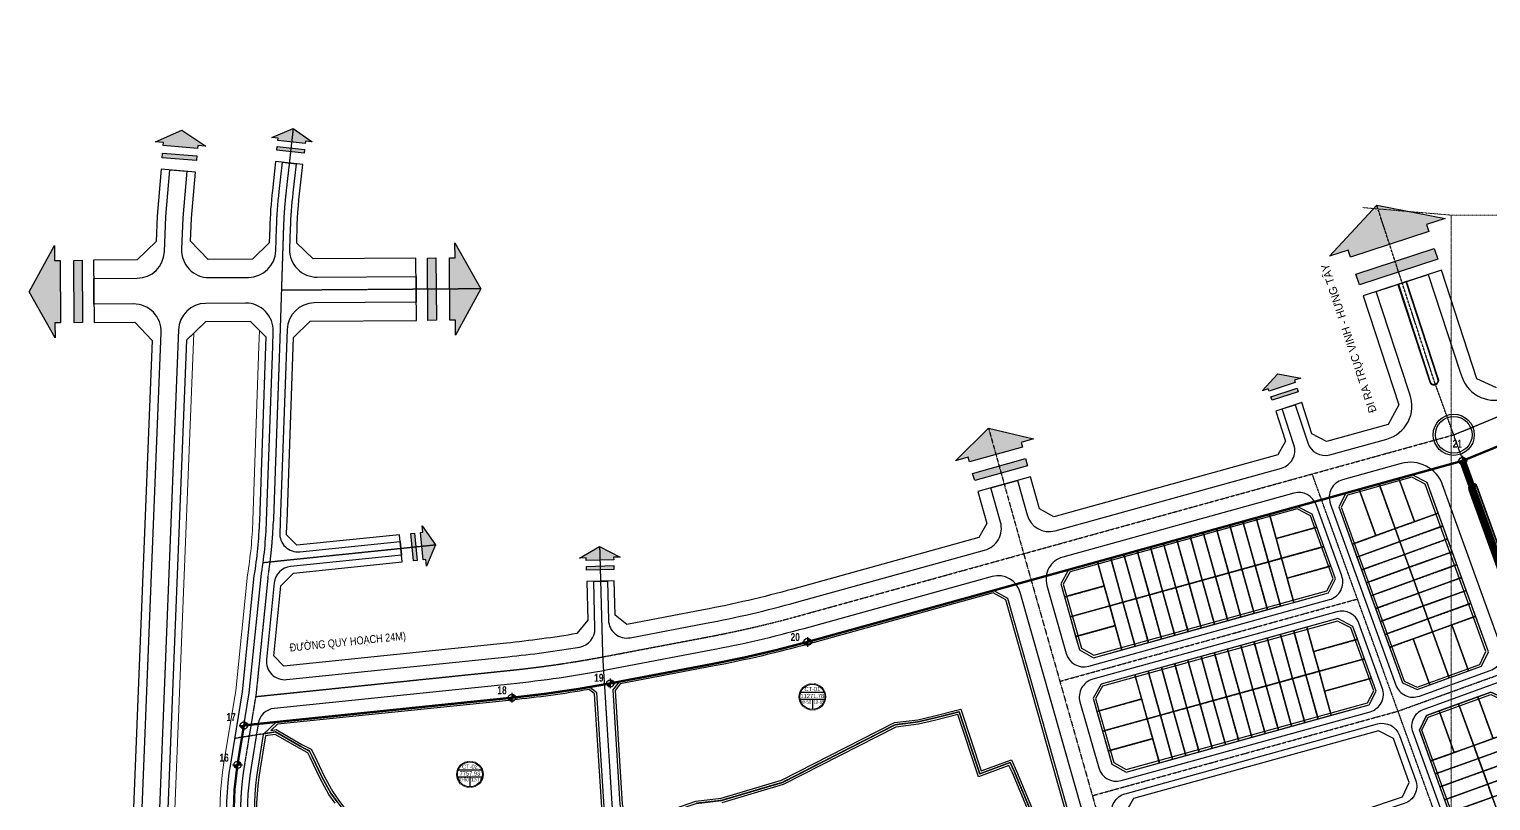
# Model space of a CAD drawing. Header units: millimetres. Extents: x 403824132 to 733479728, y 1974822364 to 2151530530.
# Drawn here: x 567808430 to 568449682, y 2063093394 to 2063432012 of the extents above; entities that cross this region are included whole.
import ezdxf
from ezdxf.enums import TextEntityAlignment as Align

# ---------------------------------------------------------------- set-up
doc = ezdxf.new("R2010")
doc.units = ezdxf.units.MM
for name, pattern in [('ACAD_ISO10W100', [18.5, 12, -3, 0.5, -3]), ('CENTER', [3, 1.5, -0.5, 0.5, -0.5]), ('DOT', [0.25, 0, -0.25]), ('HIDDEN', [0.75, 0.5, -0.25])]:
    doc.linetypes.add(name, pattern=pattern)
for name, color, linetype, lineweight in [('boDnv', 54, 'Continuous', 25), ('datKeSog', 251, 'Continuous', 13), ('datMatNc', 150, 'Continuous', 13), ('E- RANH GIOI', 1, 'CENTER', 13)]:
    doc.layers.add(name, color=color, linetype=linetype, lineweight=lineweight)
for name, color, linetype in [('BoThamCo', 94, 'Continuous'), ('ChiaLo', 128, 'CENTER'), ('datOlienke', 42, 'Continuous'), ('datOXh', 42, 'Continuous'), ('ddc', 32, 'Continuous'), ('ghi_chu', 7, 'Continuous'), ('hatchViaHe+LogDg', 129, 'Continuous'), ('LogDg', 7, 'Continuous'), ('LoLK', 6, 'Continuous'), ('QH', 7, 'Continuous'), ('RANHGIOI', 2, 'HIDDEN'), ('TimDg', 222, 'Continuous'), ('ViaHeS', 32, 'Continuous')]:
    doc.layers.add(name, color=color, linetype=linetype)
doc.styles.add('ARIALB', font='', dxfattribs={"width": 0.75})
doc.styles.add('avantH', font='', dxfattribs={"height": 10})
doc.styles.add('avh', font='')
doc.styles.add('rms', font='romans.shx', dxfattribs={"width": 0.7, "bigfont": 'vns.shx'})
doc.styles.get('ARIALB').set_extended_font_data('.VnArialH', bold=True)
doc.styles.get('avantH').set_extended_font_data('.VnAvantH')
doc.styles.get('avh').set_extended_font_data('.VnAvantH')
doc.linetypes.add('ADL', pattern='A,0.125,-0.15,["++",rms,S=0.5,R=0,X=0,Y=-0.2245],-1.35,1.125', length=2.75)

# ---------------------------------------------------------------- blocks, each defined once
blk = doc.blocks.new('sl')
at = {"layer": 'ghi_chu', "color": 158}
blk.add_circle((0, 0), 5.75, dxfattribs=at)
at = {"color": 158, "linetype": 'DOT'}
blk.add_wipeout([(0, 5.75), (0.97, 5.67), (1.86, 5.44), (2.47, 5.19), (3.13, 4.82), (3.79, 4.32), (4.43, 3.67), (4.91, 2.99), (5.2, 2.45), (5.53, 1.57), (5.7, 0.77), (5.75, 0), (5.69, -0.85), (5.5, -1.69), (5.23, -2.38), (4.83, -3.13), (4.38, -3.72), (3.93, -4.2), (2.99, -4.91), (2.42, -5.22), (1.54, -5.54), (0.63, -5.72), (0, -5.75), (-0.86, -5.69), (-1.59, -5.52), (-2.41, -5.22), (-3.14, -4.82), (-3.72, -4.39), (-4.31, -3.8), (-4.85, -3.09), (-5.21, -2.43), (-5.52, -1.6), (-5.69, -0.85), (-5.75, 0), (-5.66, 1.01), (-5.49, 1.72), (-5.12, 2.62), (-4.44, 3.66), (-3.55, 4.52), (-2.72, 5.07), (-1.72, 5.49), (-0.8, 5.69)], dxfattribs=at).dxf.layer = 'ghi_chu'
at = {"layer": 'ghi_chu', "color": 32}
for points in [[(-5.12, 2), (5.12, 2)], [(-5.41, -1), (5.41, -1)], [(0, -1), (0, -5.5)]]:
    blk.add_lwpolyline(points, dxfattribs=at)
at = {"layer": 'ghi_chu'}
blk.add_circle((0, 0), 5.5, dxfattribs=at)
at = {"layer": 'ghi_chu', "style": 'avh'}
for tag, height, p in [('SOLO', 1.25, (0, 2.51)), ('DT', 1.5, (-0.01, -0.49))]:
    blk.add_attdef(tag, text='', height=height, dxfattribs=at).set_placement(p, align=Align.CENTER)
blk.add_attdef('MD', text='', height=1.25, dxfattribs=at).set_placement((-0.5, -3), align=Align.RIGHT)
blk.add_attdef('TC', (0.5, -3.02), '', height=1.25, dxfattribs=at)
blk = doc.blocks.new('moc')
at = {"layer": 'QH', "linetype": 'Continuous'}
h = blk.add_hatch(color=7, dxfattribs=at)
h.paths.add_polyline_path([(0, 0), (0.53, 0, 0.414214), (0, 0.53)])
h.paths.add_polyline_path([(-0.53, 0, 0.414214), (0, -0.53), (0, 0)])
for p, q in [((0, 0.71), (0, -0.71)), ((-0.71, 0), (0.71, 0))]:
    blk.add_line(p, q, dxfattribs=at)
blk.add_circle((0, 0), 0.529, dxfattribs=at)

msp = doc.modelspace()

# ---------------------------------------------------------------- hatches: boundary and pattern name
at = {"layer": 'hatchViaHe+LogDg'}
for points in [[(567917681, 2063384239), (567914825, 2063384559), (567924238, 2063388460), (567932526, 2063382574), (567929671, 2063382895), (567929549, 2063381807), (567917559, 2063383151)], [(567867347, 2063382297), (567863769, 2063382606), (567875407, 2063387781), (567885951, 2063380691), (567882373, 2063381000), (567882255, 2063379637), (567867230, 2063380934)], [(567881781, 2063374334), (567866787, 2063375630), (567866932, 2063377676), (567881958, 2063376379)], [(567929061, 2063377575), (567917096, 2063378918), (567917255, 2063380551), (567929244, 2063379207)], [(568387082, 2063335063), (568378888, 2063332388), (568399736, 2063354742), (568429682, 2063348978), (568421488, 2063346302), (568422507, 2063343181), (568388101, 2063331942)], [(567995275, 2063331691), (567995227, 2063338216), (568006562, 2063318045), (567995526, 2063297770), (567995479, 2063304294), (567992993, 2063304276), (567992789, 2063331673)], [(567819717, 2063303135), (567819765, 2063296611), (567808430, 2063316783), (567819465, 2063337058), (567819513, 2063330533), (567821999, 2063330552), (567822203, 2063303154)], [(567983321, 2063304233), (567983120, 2063331574), (567986845, 2063331658), (567987049, 2063304261)], [(568426438, 2063331023), (568392102, 2063319810), (568390503, 2063324466), (568424909, 2063335705)], [(567831671, 2063330595), (567831873, 2063303253), (567828147, 2063303169), (567827943, 2063330567)], [(568352079, 2063274256), (568349348, 2063273364), (568356297, 2063280815), (568366279, 2063278894), (568363548, 2063278002), (568363888, 2063276961), (568352419, 2063273215)], [(568365198, 2063272909), (568353753, 2063269171), (568353220, 2063270723), (568364689, 2063274469)], [(568220345, 2063244200), (568214811, 2063242654), (568229339, 2063256943), (568249118, 2063252244), (568243584, 2063250697), (568244173, 2063248589), (568220934, 2063242092)], [(568246442, 2063240378), (568223250, 2063233896), (568222319, 2063237043), (568245558, 2063243540)], [(567977040, 2063198721), (567975805, 2063210698), (567977435, 2063210891), (567978673, 2063198889)], [(567981129, 2063211259), (567980834, 2063214117), (567986649, 2063205750), (567982661, 2063196400), (567982367, 2063199258), (567981278, 2063199145), (567980040, 2063211147)], [(568052774, 2063199961), (568049902, 2063199882), (568058683, 2063205051), (568067707, 2063200372), (568064835, 2063200293), (568064865, 2063199199), (568052804, 2063198866)], [(568064969, 2063194941), (568052934, 2063194610), (568052864, 2063196250), (568064924, 2063196582)]]:
    msp.add_hatch(color=158, dxfattribs=at).paths.add_polyline_path(points)

# ---------------------------------------------------------------- linework, layer by layer
at = {"layer": 'boDnv', "color": 10, "linetype": 'ADL', "ltscale": 0.25, "elevation": 0}
for points in [[(568415118, 2063235420), (568386792, 2063227586), (568384066, 2063222310), (568411701, 2063145905), (568417372, 2063143247), (568444896, 2063153202), (568447555, 2063158873), (568420961, 2063232400)], [(568370524, 2063218452), (568364681, 2063221471), (568265112, 2063193935), (568262056, 2063188500), (568270049, 2063160342), (568275534, 2063157258), (568377794, 2063185539), (568380520, 2063190815)], [(568388323, 2063169241), (568382480, 2063172261), (568279360, 2063143742), (568276304, 2063138307), (568284297, 2063110149), (568289782, 2063107066), (568395592, 2063136328), (568398319, 2063141604)], [(568467384, 2063005016), (568461658, 2063007782), (568419491, 2063124366), (568422150, 2063130037), (568449674, 2063139992), (568455346, 2063137334), (568497825, 2063019885), (568495143, 2063014332)]]:
    msp.add_lwpolyline(points, close=True, dxfattribs=at)
msp.add_lwpolyline([(567942681, 2063092288), (567939927, 2063096208), (567936107, 2063103220), (567931723, 2063112341), (567930690, 2063114491), (567927114, 2063116288), (567916318, 2063122550), (567912043, 2063121871), (567909700, 2063107556, 0.128574), (567915291, 2063047917)], format="xyb", dxfattribs=at)
at = {"layer": 'BoThamCo', "elevation": 0}
for points in [[(568412497, 2063321193), (568409158, 2063320102), (568423144, 2063277276, 0.4275478), (568425302, 2063276242), (568425510, 2063276320, 0.4100888), (568426482, 2063278432), (568426258, 2063279051)], [(568440229, 2063230016), (568461136, 2063172210, 1), (568464439, 2063173405), (568443531, 2063231210, 0.9988999)]]:
    msp.add_lwpolyline(points, format="xyb", close=True, dxfattribs=at)
msp.add_lwpolyline([(568413934, 2063101379), (568406932, 2063120741), (568400390, 2063124122), (568292938, 2063094406), (568289473, 2063088242), (568296895, 2063062097), (568303021, 2063058867), (568410885, 2063095065)], close=True, dxfattribs=at)
at = {"layer": 'BoThamCo'}
msp.add_circle((568433439, 2063254020, 0), 8027, dxfattribs=at)
at = {"layer": 'ChiaLo', "ltscale": 5, "elevation": 0}
for points in [[(568416250, 2063215928), (568409396, 2063234878)], [(568399266, 2063209785), (568391937, 2063230050)], [(568431476, 2063147281), (568400666, 2063232464)], [(568351669, 2063177273), (568340971, 2063215955)], [(568357471, 2063178878), (568346774, 2063217560)], [(568363274, 2063180482), (568352576, 2063219164)], [(568388887, 2063206031), (568426629, 2063219682)], [(568328460, 2063170854), (568317762, 2063209536)], [(568334262, 2063172459), (568323564, 2063211141)], [(568340064, 2063174064), (568329367, 2063212746)], [(568345867, 2063175668), (568335169, 2063214350)], [(568355518, 2063208527), (568373393, 2063213470)], [(568390935, 2063200370), (568428676, 2063214020)], [(568265087, 2063174149), (568376473, 2063204953)], [(568305251, 2063164436), (568294553, 2063203118)], [(568311053, 2063166040), (568300355, 2063204722)], [(568316855, 2063167645), (568306157, 2063206327)], [(568322658, 2063169250), (568311960, 2063207932)], [(568392982, 2063194709), (568430724, 2063208359)], [(568395030, 2063189048), (568432771, 2063202698)], [(568287844, 2063159622), (568277146, 2063198304)], [(568293646, 2063161226), (568282948, 2063199908)], [(568299448, 2063162831), (568288750, 2063201513)], [(568360332, 2063191120), (568379554, 2063196436)], [(568397077, 2063183386), (568434819, 2063197037)], [(568399125, 2063177725), (568436866, 2063191376)], [(568262621, 2063182836), (568280088, 2063187666)], [(568401173, 2063172064), (568438914, 2063185714)], [(568403220, 2063166403), (568440962, 2063180053)], [(568405268, 2063160741), (568443009, 2063174392)], [(568439967, 2063150352), (568432630, 2063170638)], [(568267553, 2063165461), (568284902, 2063170259)], [(568362308, 2063126082), (568351610, 2063164764)], [(568368110, 2063127687), (568357412, 2063166369)], [(568373912, 2063129291), (568363215, 2063167974)], [(568379715, 2063130896), (568369017, 2063169578)], [(568371959, 2063158941), (568391192, 2063164260)], [(568422984, 2063144209), (568415647, 2063164495)], [(568339098, 2063119664), (568328401, 2063158346)], [(568344901, 2063121268), (568334203, 2063159950)], [(568350703, 2063122873), (568340005, 2063161555)], [(568356505, 2063124478), (568345808, 2063163160)], [(568279335, 2063123956), (568394272, 2063155742)], [(568315889, 2063113245), (568305191, 2063151927)], [(568321691, 2063114850), (568310994, 2063153532)], [(568327494, 2063116454), (568316796, 2063155136)], [(568333296, 2063118059), (568322598, 2063156741)], [(568304284, 2063110036), (568293587, 2063148718)], [(568310087, 2063111640), (568299389, 2063150322)], [(568376773, 2063141534), (568397353, 2063147225)], [(568450673, 2063120754), (568444063, 2063139030)], [(568276869, 2063132643), (568296528, 2063138080)], [(568433689, 2063114611), (568427079, 2063132887)], [(568481589, 2063008725), (568435571, 2063135958)], [(568281801, 2063115269), (568301342, 2063120673)], [(568423310, 2063110857), (568461051, 2063124508)], [(568425358, 2063105196), (568463099, 2063118847)], [(568427405, 2063099535), (568465147, 2063113185)], [(568429453, 2063093874), (568467194, 2063107524)], [(568431500, 2063088213), (568469242, 2063101863)]]:
    msp.add_lwpolyline(points, dxfattribs=at)
at = {"layer": 'ChiaLo', "elevation": 0}
msp.add_lwpolyline([(567943496, 2063092873), (567940781, 2063096738), (567937000, 2063103677), (567932627, 2063112776), (567931446, 2063115234), (567927592, 2063117171), (567916512, 2063123596), (567898644, 2063120759)], dxfattribs=at)
at = {"layer": 'datKeSog', "elevation": 0}
msp.add_lwpolyline([(567903034, 2063043454, -0.128574), (567896828, 2063109663), (567901993, 2063141214), (567907173, 2063192103, 0.0312673), (567909547, 2063216308), (567912247, 2063292875), (567912375, 2063296827), (567909460, 2063299815), (567909239, 2063292977), (567906539, 2063216414, -0.0313826), (567904187, 2063192496), (567899008, 2063141610), (567893857, 2063110150, 0.128574), (567900206, 2063042424)], format="xyb", dxfattribs=at)
msp.add_lwpolyline([(567880602, 2063298603), (567877468, 2063295570), (567868547, 2063071426, 0.1449785), (567881495, 2063020327), (567966256, 2062877671, -0.1207993), (567991953, 2062781906), (567993635, 2062704506), (567996694, 2062702314), (567994963, 2062781972, 0.1208601), (567968869, 2062879166), (567884082, 2063021865, -0.1449785), (567871554, 2063071306)], format="xyb", close=True, dxfattribs=at)
at = {"layer": 'datMatNc', "elevation": 0}
msp.add_lwpolyline([(568012780, 2062726004), (567997928, 2062852102, 0.11987), (567973970, 2062916564), (567927063, 2062985952), (567913920, 2063009628, -0.0394083), (567905138, 2063028880), (567900206, 2063042424, -0.128574), (567893857, 2063110150), (567899008, 2063141610), (567904187, 2063192496, 0.0313826), (567906539, 2063216414), (567909239, 2063292977), (567909460, 2063299815), (567905578, 2063303795), (567885814, 2063303650), (567880602, 2063298603), (567871554, 2063071306, 0.1449785), (567884082, 2063021865), (567968869, 2062879166, -0.1208601), (567994963, 2062781972), (567996694, 2062702314), (568001465, 2062698895), (568012597, 2062702406), (568015760, 2062707534)], format="xyb", close=True, dxfattribs=at)
at = {"layer": 'datOlienke', "elevation": 0}
for points in [[(568415230, 2063236492), (568386102, 2063228436), (568382973, 2063222381), (568410899, 2063145173), (568417323, 2063142162), (568445629, 2063152400), (568448640, 2063158824), (568421771, 2063233111)], [(568371334, 2063219162), (568364793, 2063222543), (568264442, 2063194791), (568260977, 2063188627), (568269197, 2063159670), (568275402, 2063156181), (568378484, 2063184689), (568381613, 2063190744)], [(568389133, 2063169952), (568382591, 2063173332), (568278690, 2063144598), (568275225, 2063138435), (568283445, 2063109477), (568289650, 2063105989), (568396283, 2063135478), (568399412, 2063141533)], [(568467315, 2063003935), (568460853, 2063007057), (568418406, 2063124415), (568421418, 2063130839), (568449724, 2063141077), (568456148, 2063138066), (568498912, 2063019829), (568495862, 2063013515)]]:
    msp.add_lwpolyline(points, close=True, dxfattribs=at)
at = {"layer": 'ddc', "elevation": 0}
msp.add_lwpolyline([(567943496, 2063092873), (567940781, 2063096738), (567937000, 2063103677), (567932627, 2063112776), (567931446, 2063115234), (567927592, 2063117171), (567916512, 2063123596), (567911431, 2063122789), (567911131, 2063122507), (567908710, 2063107718, 0.128574), (567914348, 2063047574)], format="xyb", dxfattribs=at)
at = {"layer": 'E- RANH GIOI'}
msp.add_lwpolyline([(568432268, 2063350418), (568393603, 2063353716)], dxfattribs=at)
msp.add_lwpolyline([(568432268, 2063350418), (569127178, 2063350418), (569127178, 2062762666), (568432268, 2062762666)], close=True, dxfattribs=at)
at = {"layer": 'LogDg', "ltscale": 0.75, "elevation": 0}
for points in [[(567917681, 2063384239), (567914825, 2063384559), (567924238, 2063388460), (567932526, 2063382574), (567929671, 2063382895), (567929549, 2063381807), (567917559, 2063383151)], [(567867347, 2063382297), (567863769, 2063382606), (567875407, 2063387781), (567885951, 2063380691), (567882373, 2063381000), (567882255, 2063379637), (567867230, 2063380934)], [(567881781, 2063374334), (567866787, 2063375630), (567866932, 2063377676), (567881958, 2063376379)], [(567929061, 2063377575), (567917096, 2063378918), (567917255, 2063380551), (567929244, 2063379207)], [(568387082, 2063335063), (568378888, 2063332388), (568399736, 2063354742), (568429682, 2063348978), (568421488, 2063346302), (568422507, 2063343181), (568388101, 2063331942)], [(567995275, 2063331691), (567995227, 2063338216), (568006562, 2063318045), (567995526, 2063297770), (567995479, 2063304294), (567992993, 2063304276), (567992789, 2063331673)], [(567819717, 2063303135), (567819765, 2063296611), (567808430, 2063316783), (567819465, 2063337058), (567819513, 2063330533), (567821999, 2063330552), (567822203, 2063303154)], [(567983321, 2063304233), (567983120, 2063331574), (567986845, 2063331658), (567987049, 2063304261)], [(568426438, 2063331023), (568392102, 2063319810), (568390503, 2063324466), (568424909, 2063335705)], [(567831671, 2063330595), (567831873, 2063303253), (567828147, 2063303169), (567827943, 2063330567)], [(568352079, 2063274256), (568349348, 2063273364), (568356297, 2063280815), (568366279, 2063278894), (568363548, 2063278002), (568363888, 2063276961), (568352419, 2063273215)], [(568365198, 2063272909), (568353753, 2063269171), (568353220, 2063270723), (568364689, 2063274469)], [(568220345, 2063244200), (568214811, 2063242654), (568229339, 2063256943), (568249118, 2063252244), (568243584, 2063250697), (568244173, 2063248589), (568220934, 2063242092)], [(568246442, 2063240378), (568223250, 2063233896), (568222319, 2063237043), (568245558, 2063243540)], [(567977040, 2063198721), (567975805, 2063210698), (567977435, 2063210891), (567978673, 2063198889)], [(567981129, 2063211259), (567980834, 2063214117), (567986649, 2063205750), (567982661, 2063196400), (567982367, 2063199258), (567981278, 2063199145), (567980040, 2063211147)], [(568052774, 2063199961), (568049902, 2063199882), (568058683, 2063205051), (568067707, 2063200372), (568064835, 2063200293), (568064865, 2063199199), (568052804, 2063198866)], [(568064969, 2063194941), (568052934, 2063194610), (568052864, 2063196250), (568064924, 2063196582)]]:
    msp.add_lwpolyline(points, close=True, dxfattribs=at)
at = {"layer": 'LogDg', "elevation": 0}
for points in [[(568412735, 2063321270), (568408920, 2063320025), (568422905, 2063277199, 0.4275478), (568425391, 2063276007), (568425599, 2063276085, 0.4100888), (568426718, 2063278517), (568426496, 2063279133), (568412735, 2063321270)], [(568454301, 2063160871), (568428569, 2063232016, 0.3917686), (568410404, 2063241403), (568384662, 2063234284, 0.4370205), (568379253, 2063223817), (568408068, 2063144149, 0.4142136), (568418346, 2063139331), (568449483, 2063150593, 0.4142136)], [(568254919, 2063187922), (568263409, 2063158013, 0.4122284), (568273271, 2063152468), (568378898, 2063181680, 0.4370205), (568384306, 2063192147), (568373011, 2063223376, 0.3917686), (568363323, 2063228383), (568261897, 2063200333, 0.4162015)], [(568420394, 2063133670), (568451531, 2063144932, -0.4142136), (568461809, 2063140113), (568504557, 2063021922, -0.4210432), (568499562, 2063011582), (568468164, 2063001045, -0.4074168), (568458062, 2063005924), (568415576, 2063123392, -0.4142136)], [(568289268, 2063096514), (568399947, 2063127122, -0.3917686), (568409635, 2063122116), (568416725, 2063102514, -0.4210432), (568411730, 2063092174), (568301352, 2063055132, -0.4281041), (568291076, 2063060550), (568283686, 2063086585, -0.4162015)]]:
    msp.add_lwpolyline(points, format="xyb", close=True, dxfattribs=at)
for points in [[(567885826, 2063311677, 0.4004741), (567873884, 2063300116), (567864787, 2063071576, 0.1449785)], [(567905863, 2063044484, -0.128574), (567899798, 2063109177), (567904978, 2063140818), (567910159, 2063191710, 0.0311548), (567912555, 2063216201), (567915256, 2063292774), (567915469, 2063299377, 0.4258715), (567903347, 2063311806), (567885826, 2063311677)], [(568439993, 2063229930), (568460900, 2063172125, 1), (568464675, 2063173490), (568443767, 2063231295, 1), (568439995, 2063229926)], [(568402105, 2063142936), (568391836, 2063171327, 0.3917686), (568382149, 2063176333), (568275020, 2063146706, 0.4162015), (568269437, 2063136778), (568277658, 2063107820, 0.4122284), (568287519, 2063102276), (568396696, 2063132469, 0.4370205), (568402105, 2063142936)]]:
    msp.add_lwpolyline(points, format="xyb", dxfattribs=at)
at = {"layer": 'LogDg'}
msp.add_circle((568433439, 2063254020, 0), 9030, dxfattribs=at)
at = {"layer": 'LoLK', "elevation": 0}
for points in [[(568409396, 2063234878), (568400666, 2063232464), (568407758, 2063212856), (568416250, 2063215928)], [(568421771, 2063233111), (568415230, 2063236492), (568409396, 2063234878), (568416250, 2063215928), (568426629, 2063219682)], [(568391937, 2063230050), (568386102, 2063228436), (568382973, 2063222381), (568388887, 2063206031), (568399266, 2063209785)], [(568400666, 2063232464), (568391937, 2063230050), (568399266, 2063209785), (568407758, 2063212856)], [(568371334, 2063219162), (568364793, 2063222543), (568352576, 2063219164), (568355518, 2063208527), (568373393, 2063213470)], [(568340971, 2063215955), (568335169, 2063214350), (568340518, 2063195009), (568346320, 2063196614)], [(568346774, 2063217560), (568340971, 2063215955), (568346320, 2063196614), (568352123, 2063198219)], [(568355518, 2063208527), (568352576, 2063219164), (568346774, 2063217560), (568352123, 2063198219), (568357925, 2063199823)], [(568428676, 2063214020), (568426629, 2063219682), (568407758, 2063212856), (568409805, 2063207195)], [(568317762, 2063209536), (568311960, 2063207932), (568317309, 2063188591), (568323111, 2063190195)], [(568323564, 2063211141), (568317762, 2063209536), (568323111, 2063190195), (568328913, 2063191800)], [(568329367, 2063212746), (568323564, 2063211141), (568328913, 2063191800), (568334716, 2063193405)], [(568335169, 2063214350), (568329367, 2063212746), (568334716, 2063193405), (568340518, 2063195009)], [(568373393, 2063213470), (568355518, 2063208527), (568357925, 2063199823), (568376473, 2063204953)], [(568407758, 2063212856), (568388887, 2063206031), (568390935, 2063200370), (568409805, 2063207195)], [(568430724, 2063208359), (568428676, 2063214020), (568409805, 2063207195), (568411853, 2063201534)], [(568294553, 2063203118), (568288750, 2063201513), (568294099, 2063182172), (568299902, 2063183777)], [(568300355, 2063204722), (568294553, 2063203118), (568299902, 2063183777), (568305704, 2063185381)], [(568306157, 2063206327), (568300355, 2063204722), (568305704, 2063185381), (568311506, 2063186986)], [(568311960, 2063207932), (568306157, 2063206327), (568311506, 2063186986), (568317309, 2063188591)], [(568376473, 2063204953), (568357925, 2063199823), (568360332, 2063191120), (568379554, 2063196436)], [(568411853, 2063201534), (568409805, 2063207195), (568390935, 2063200370), (568392982, 2063194709)], [(568432771, 2063202698), (568430724, 2063208359), (568411853, 2063201534), (568413901, 2063195873)], [(568434819, 2063197037), (568432771, 2063202698), (568413901, 2063195873), (568415948, 2063190212)], [(568277146, 2063198304), (568264442, 2063194791), (568260977, 2063188627), (568262621, 2063182836), (568280088, 2063187666)], [(568282948, 2063199908), (568277146, 2063198304), (568280088, 2063187666), (568282495, 2063178963), (568288297, 2063180567)], [(568288750, 2063201513), (568282948, 2063199908), (568288297, 2063180567), (568294099, 2063182172)], [(568346320, 2063196614), (568340518, 2063195009), (568345867, 2063175668), (568351669, 2063177273)], [(568352123, 2063198219), (568346320, 2063196614), (568351669, 2063177273), (568357471, 2063178878)], [(568360332, 2063191120), (568357925, 2063199823), (568352123, 2063198219), (568357471, 2063178878), (568363274, 2063180482)], [(568381613, 2063190744), (568379554, 2063196436), (568360332, 2063191120), (568363274, 2063180482), (568378484, 2063184689)], [(568411853, 2063201534), (568392982, 2063194709), (568395030, 2063189048), (568413901, 2063195873)], [(568436866, 2063191376), (568434819, 2063197037), (568415948, 2063190212), (568417996, 2063184550)], [(568323111, 2063190195), (568317309, 2063188591), (568322658, 2063169250), (568328460, 2063170854)], [(568328913, 2063191800), (568323111, 2063190195), (568328460, 2063170854), (568334262, 2063172459)], [(568334716, 2063193405), (568328913, 2063191800), (568334262, 2063172459), (568340064, 2063174064)], [(568340518, 2063195009), (568334716, 2063193405), (568340064, 2063174064), (568345867, 2063175668)], [(568415948, 2063190212), (568413901, 2063195873), (568395030, 2063189048), (568397077, 2063183386)], [(568417996, 2063184550), (568415948, 2063190212), (568397077, 2063183386), (568399125, 2063177725)], [(568438914, 2063185714), (568436866, 2063191376), (568417996, 2063184550), (568420043, 2063178889)], [(568280088, 2063187666), (568262621, 2063182836), (568265087, 2063174149), (568282495, 2063178963)], [(568299902, 2063183777), (568294099, 2063182172), (568299448, 2063162831), (568305251, 2063164436)], [(568305704, 2063185381), (568299902, 2063183777), (568305251, 2063164436), (568311053, 2063166040)], [(568311506, 2063186986), (568305704, 2063185381), (568311053, 2063166040), (568316855, 2063167645)], [(568317309, 2063188591), (568311506, 2063186986), (568316855, 2063167645), (568322658, 2063169250)], [(568417996, 2063184550), (568399125, 2063177725), (568401173, 2063172064), (568420043, 2063178889)], [(568440962, 2063180053), (568438914, 2063185714), (568420043, 2063178889), (568422091, 2063173228)], [(568282495, 2063178963), (568265087, 2063174149), (568267553, 2063165461), (568284902, 2063170259)], [(568288297, 2063180567), (568282495, 2063178963), (568287844, 2063159622), (568293646, 2063161226)], [(568294099, 2063182172), (568288297, 2063180567), (568293646, 2063161226), (568299448, 2063162831)], [(568420043, 2063178889), (568401173, 2063172064), (568403220, 2063166403), (568422091, 2063173228)], [(568443009, 2063174392), (568440962, 2063180053), (568422091, 2063173228), (568424138, 2063167567), (568432630, 2063170638)], [(568389133, 2063169952), (568382591, 2063173332), (568369017, 2063169578), (568371959, 2063158941), (568391192, 2063164260)], [(568422091, 2063173228), (568403220, 2063166403), (568405268, 2063160741), (568415647, 2063164495), (568424138, 2063167567)], [(568432630, 2063170638), (568424138, 2063167567), (568431476, 2063147281), (568439967, 2063150352)], [(568443009, 2063174392), (568432630, 2063170638), (568439967, 2063150352), (568445629, 2063152400), (568448640, 2063158824)], [(568284902, 2063170259), (568267553, 2063165461), (568269197, 2063159670), (568275402, 2063156181), (568287844, 2063159622)], [(568351610, 2063164764), (568345808, 2063163160), (568351156, 2063143819), (568356959, 2063145423)], [(568357412, 2063166369), (568351610, 2063164764), (568356959, 2063145423), (568362761, 2063147028)], [(568363215, 2063167974), (568357412, 2063166369), (568362761, 2063147028), (568368563, 2063148633)], [(568371959, 2063158941), (568369017, 2063169578), (568363215, 2063167974), (568368563, 2063148633), (568374366, 2063150237)], [(568391192, 2063164260), (568371959, 2063158941), (568374366, 2063150237), (568394272, 2063155742)], [(568415647, 2063164495), (568405268, 2063160741), (568410899, 2063145173), (568417323, 2063142162), (568422984, 2063144209)], [(568424138, 2063167567), (568415647, 2063164495), (568422984, 2063144209), (568431476, 2063147281)], [(568328401, 2063158346), (568322598, 2063156741), (568327947, 2063137400), (568333749, 2063139005)], [(568334203, 2063159950), (568328401, 2063158346), (568333749, 2063139005), (568339552, 2063140609)], [(568340005, 2063161555), (568334203, 2063159950), (568339552, 2063140609), (568345354, 2063142214)], [(568345808, 2063163160), (568340005, 2063161555), (568345354, 2063142214), (568351156, 2063143819)], [(568305191, 2063151927), (568299389, 2063150322), (568304738, 2063130981), (568310540, 2063132586)], [(568310994, 2063153532), (568305191, 2063151927), (568310540, 2063132586), (568316342, 2063134191)], [(568316796, 2063155136), (568310994, 2063153532), (568316342, 2063134191), (568322145, 2063135795)], [(568322598, 2063156741), (568316796, 2063155136), (568322145, 2063135795), (568327947, 2063137400)], [(568397353, 2063147225), (568394272, 2063155742), (568374366, 2063150237), (568376773, 2063141534)], [(568293587, 2063148718), (568278690, 2063144598), (568275225, 2063138435), (568276869, 2063132643), (568296528, 2063138080)], [(568299389, 2063150322), (568293587, 2063148718), (568298935, 2063129377), (568304738, 2063130981)], [(568356959, 2063145423), (568351156, 2063143819), (568356505, 2063124478), (568362308, 2063126082)], [(568362761, 2063147028), (568356959, 2063145423), (568362308, 2063126082), (568368110, 2063127687)], [(568368563, 2063148633), (568362761, 2063147028), (568368110, 2063127687), (568373912, 2063129291)], [(568374366, 2063150237), (568368563, 2063148633), (568373912, 2063129291), (568379715, 2063130896), (568376773, 2063141534)], [(568399412, 2063141533), (568397353, 2063147225), (568376773, 2063141534), (568379715, 2063130896), (568396283, 2063135478)], [(568333749, 2063139005), (568327947, 2063137400), (568333296, 2063118059), (568339098, 2063119664)], [(568339552, 2063140609), (568333749, 2063139005), (568339098, 2063119664), (568344901, 2063121268)], [(568345354, 2063142214), (568339552, 2063140609), (568344901, 2063121268), (568350703, 2063122873)], [(568351156, 2063143819), (568345354, 2063142214), (568350703, 2063122873), (568356505, 2063124478)], [(568444063, 2063139030), (568435571, 2063135958), (568442181, 2063117683), (568450673, 2063120754)], [(568456148, 2063138066), (568449724, 2063141077), (568444063, 2063139030), (568450673, 2063120754), (568461051, 2063124508)], [(568296528, 2063138080), (568276869, 2063132643), (568279335, 2063123956), (568298935, 2063129377)], [(568310540, 2063132586), (568304738, 2063130981), (568310087, 2063111640), (568315889, 2063113245)], [(568316342, 2063134191), (568310540, 2063132586), (568315889, 2063113245), (568321691, 2063114850)], [(568322145, 2063135795), (568316342, 2063134191), (568321691, 2063114850), (568327494, 2063116454)], [(568327947, 2063137400), (568322145, 2063135795), (568327494, 2063116454), (568333296, 2063118059)], [(568427079, 2063132887), (568421418, 2063130839), (568418406, 2063124415), (568423310, 2063110857), (568433689, 2063114611)], [(568435571, 2063135958), (568427079, 2063132887), (568433689, 2063114611), (568442181, 2063117683)], [(568298935, 2063129377), (568279335, 2063123956), (568281801, 2063115269), (568301342, 2063120673)], [(568304738, 2063130981), (568298935, 2063129377), (568304284, 2063110036), (568310087, 2063111640)], [(568301342, 2063120673), (568281801, 2063115269), (568283445, 2063109477), (568289650, 2063105989), (568304284, 2063110036)], [(568463099, 2063118847), (568461051, 2063124508), (568442181, 2063117683), (568444228, 2063112021)], [(568442181, 2063117683), (568423310, 2063110857), (568425358, 2063105196), (568444228, 2063112021)], [(568465147, 2063113185), (568463099, 2063118847), (568444228, 2063112021), (568446276, 2063106360)], [(568467194, 2063107524), (568465147, 2063113185), (568446276, 2063106360), (568448323, 2063100699)], [(568444228, 2063112021), (568425358, 2063105196), (568427405, 2063099535), (568446276, 2063106360)], [(568446276, 2063106360), (568427405, 2063099535), (568429453, 2063093874), (568448323, 2063100699)], [(568469242, 2063101863), (568467194, 2063107524), (568448323, 2063100699), (568450371, 2063095038)], [(568448323, 2063100699), (568429453, 2063093874), (568431500, 2063088213), (568450371, 2063095038)], [(568450371, 2063095038), (568431500, 2063088213), (568433548, 2063082551), (568452419, 2063089377)]]:
    msp.add_lwpolyline(points, close=True, dxfattribs=at)
at = {"layer": 'RANHGIOI', "color": 5, "ltscale": 20, "const_width": 3010, "elevation": 0}
msp.add_lwpolyline([(568605749, 2062776226), (568437317, 2063242600)], dxfattribs=at)
at = {"layer": 'TimDg', "linetype": 'ACAD_ISO10W100', "ltscale": 0.75}
msp.add_line((568006544, 2063318075, 0), (567919064, 2063317432, 0), dxfattribs=at)
at = {"layer": 'TimDg', "linetype": 'ACAD_ISO10W100', "ltscale": 0.75, "elevation": 0}
for points in [[(567924226, 2063388469), (567921088, 2063360509, 0.0198666), (567919942, 2063344610), (567918264, 2063292672), (567915563, 2063216095, -0.0310447), (567913144, 2063191318), (567907964, 2063140422), (567902769, 2063108691, 0.128574), (567908691, 2063045514), (567913623, 2063031970, 0.0394083), (567921816, 2063014010), (567934766, 2062990681), (567981451, 2062921621, -0.11987), (568006896, 2062853159), (568021725, 2062727252), (568027863, 2062689215)], [(568060002, 2063156539), (568064099, 2063091258), (568076186, 2063041039, 0.0276131), (568080958, 2063025129), (568085508, 2063012532, -0.0217912), (568089421, 2063000017), (568092979, 2062986616, -0.0624974), (568094873, 2062972627), (568095821, 2062875925), (568093884, 2062829810), (568092439, 2062765783), (568093489, 2062741790), (568096745, 2062711296)]]:
    msp.add_lwpolyline(points, format="xyb", dxfattribs=at)
for points in [[(568609345, 2062766174), (568562757, 2062896409), (568424880, 2063277617), (568399705, 2063354708)], [(568229317, 2063256922), (568244714, 2063201827)], [(568458899, 2062994760), (568371340, 2063236846)], [(567911066, 2063197974), (567986655, 2063205764)], [(568058669, 2063205058), (568060002, 2063156539)], [(568244714, 2063201827), (568358979, 2062799301)], [(568260606, 2063145843), (568391192, 2063181957)], [(568408991, 2063132747), (568469377, 2063154587)], [(568274854, 2063095650), (568408991, 2063132747)]]:
    msp.add_lwpolyline(points, dxfattribs=at)
at = {"layer": 'ViaHeS', "elevation": 0}
msp.add_lwpolyline([(567885814, 2063303650), (567877468, 2063295570), (567868547, 2063071426, 0.1449785), (567881495, 2063020327), (567966256, 2062877671, -0.1207993), (567991953, 2062781906), (567993635, 2062704506), (568001465, 2062698895), (568012597, 2062702406), (568018177, 2062711453), (568015762, 2062726420), (568000917, 2062852454, 0.11987), (567976464, 2062918250), (567929631, 2062987529), (567916552, 2063011089, -0.0394083), (567907966, 2063029910), (567903034, 2063043454, -0.128574), (567896828, 2063109663), (567901993, 2063141214), (567907173, 2063192103, 0.0312673), (567909547, 2063216308), (567912247, 2063292875), (567912375, 2063296827), (567905578, 2063303795)], format="xyb", close=True, dxfattribs=at)
for points in [[(568415230, 2063236492), (568386102, 2063228436), (568382973, 2063222381), (568410899, 2063145173), (568417323, 2063142162), (568445629, 2063152400), (568448640, 2063158824), (568421771, 2063233111)], [(568371334, 2063219162), (568364793, 2063222543), (568264442, 2063194791), (568260977, 2063188627), (568269197, 2063159670), (568275402, 2063156181), (568378484, 2063184689), (568381613, 2063190744)], [(568389133, 2063169952), (568382591, 2063173332), (568278690, 2063144598), (568275225, 2063138435), (568283445, 2063109477), (568289650, 2063105989), (568396283, 2063135478), (568399412, 2063141533)], [(568467315, 2063003935), (568460853, 2063007057), (568418406, 2063124415), (568421418, 2063130839), (568449724, 2063141077), (568456148, 2063138066), (568498912, 2063019829), (568495862, 2063013515)], [(568303021, 2063058867), (568410885, 2063095065), (568413934, 2063101379), (568406932, 2063120741), (568400390, 2063124122), (568292938, 2063094406), (568289473, 2063088242), (568296895, 2063062097)]]:
    msp.add_lwpolyline(points, close=True, dxfattribs=at)
msp.add_lwpolyline([(568054317, 2063143288, -0.016742), (568020243, 2063138619), (567916932, 2063127972), (567911131, 2063122507), (567908710, 2063107718, 0.128574), (567914348, 2063047574), (567919280, 2063034029, 0.0394083), (567927079, 2063016932), (567932031, 2063008012, 0.3844618), (567935846, 2063006705), (567953085, 2063014078, -0.0425116), (567977746, 2063022227), (568050567, 2063039599), (568069863, 2063043348, 0.42725), (568071431, 2063045788), (568060613, 2063090733), (568057471, 2063140800), (568054317, 2063143288)], format="xyb", dxfattribs=at)
at = {"layer": 'ViaHeS'}
msp.add_circle((568433439, 2063254020, 0), 8027, dxfattribs=at)

# ---------------------------------------------------------------- block references
at = {"layer": 'ghi_chu'}
ref = msp.add_blockref('sl', (568152037, 2063139006, 0), dxfattribs=dict(at, xscale=1003.354102868895, yscale=1003.354102868895, zscale=1003.354102868895))
ref.add_attrib('DT', '11271.78', dxfattribs={"height": 1806, "style": 'avh'}).set_placement((568152022, 2063138510, 0), align=Align.CENTER)
ref.add_attrib('MD', '30-50', dxfattribs={"height": 1505, "style": 'avh', "width": 0.75}).set_placement((568151534, 2063135999, 0), align=Align.RIGHT)
ref.add_attrib('TC', '12-15', (568152539, 2063135976, 0), dxfattribs={"height": 1505, "style": 'avh', "width": 0.75})
ref.add_attrib('SOLO', 'ct-01', dxfattribs={"height": 1806, "style": 'avh'}).set_placement((568152037, 2063141520, 0), align=Align.CENTER)
at = {"layer": 'QH', "xscale": 3010.062308606686, "yscale": 3010.062308606686, "zscale": 3010.062308606686}
for p in [(568437317, 2063242600, 0), (568149882, 2063163108, 0), (568063366, 2063144921, 0), (568020243, 2063138619, 0), (567902634, 2063126499, 0), (567899798, 2063109177, 0)]:
    msp.add_blockref('moc', p, dxfattribs=at)

# ---------------------------------------------------------------- texts
at = {"layer": 'ghi_chu', "style": 'avantH'}
msp.add_text('®i ra trôc vinh - h\xadng t©y', height=3511.74, rotation=108.084921, dxfattribs=at).set_placement((568399657, 2063264355, 0))
at = {"layer": 'ghi_chu', "style": 'avantH', "width": 0.85}
msp.add_text('®\xadêng quy ho¹ch 24m)', height=3511.74, rotation=5.883826, dxfattribs=at).set_placement((567922900, 2063158847, 0))
at = {"layer": 'QH', "style": 'ARIALB', "width": 0.75}
for s, p in [('21', (568432957, 2063248319, -2259)), ('20', (568142469, 2063163485, -2259)), ('19', (568056299, 2063145659, -2259)), ('18', (568013835, 2063140145, -2259)), ('17', (567894954, 2063128376, -2259)), ('16', (567891901, 2063110566, -2259))]:
    msp.add_text(s, height=3511.7, dxfattribs=at).set_placement(p)

# ---------------------------------------------------------------- next in the draw order: linework, layer by layer
at = {"layer": 'boDnv', "color": 10, "linetype": 'ADL', "ltscale": 0.25, "elevation": 0}
msp.add_lwpolyline([(568205085, 2063130565), (568217126, 2063133605), (568226140, 2063106463), (568239344, 2063111396), (568241618, 2063106448), (568259053, 2063064695), (568267355, 2063066482, 0.4332579), (568268863, 2063068992), (568236915, 2063181537), (568231431, 2063184620), (568150149, 2063162141, -0.0205674), (568108923, 2063152546), (568067757, 2063144733), (568065453, 2063141767), (568068580, 2063091933), (568069700, 2063087283), (568074907, 2063086928), (568092090, 2063090203), (568100851, 2063093240), (568111954, 2063094505), (568138543, 2063102377), (568188025, 2063127694), (568198304, 2063128984)], format="xyb", close=True, dxfattribs=at)
msp.add_lwpolyline([(568257057, 2063064266), (568239780, 2063105642), (568238299, 2063108864), (568224892, 2063103855), (568215809, 2063131203), (568205558, 2063128615), (568198658, 2063127006), (568188625, 2063125747), (568139291, 2063100505), (568112355, 2063092531)], dxfattribs=at)
at = {"layer": 'ChiaLo', "elevation": 0}
msp.add_lwpolyline([(568259431, 2063061185), (568240699, 2063106045), (568238822, 2063110130), (568225516, 2063105159), (568216467, 2063132404), (568205321, 2063129590), (568198481, 2063127995), (568188325, 2063126720), (568138917, 2063101441), (568112154, 2063093518), (568101074, 2063092256)], dxfattribs=at)
at = {"layer": 'datOXh', "linetype": 'ByBlock', "elevation": 0}
msp.add_lwpolyline([(568205321, 2063129590), (568216467, 2063132404), (568225516, 2063105159), (568238822, 2063110130), (568240699, 2063106045), (568258448, 2063063539), (568267566, 2063065501, 0.4332579), (568269828, 2063069266), (568237767, 2063182209), (568231562, 2063185697), (568149882, 2063163108, -0.0205674), (568108736, 2063153532), (568067197, 2063145648), (568064428, 2063142083), (568067585, 2063091783), (568068897, 2063086332), (568074968, 2063085918), (568092350, 2063089231), (568101074, 2063092256), (568112154, 2063093518), (568138917, 2063101441), (568188325, 2063126720), (568198481, 2063127995)], format="xyb", close=True, dxfattribs=at)
at = {"layer": 'ddc', "elevation": 0}
msp.add_lwpolyline([(568258448, 2063063539), (568240699, 2063106045), (568238822, 2063110130), (568225516, 2063105159), (568216467, 2063132404), (568205321, 2063129590), (568198481, 2063127995), (568188325, 2063126720), (568138917, 2063101441), (568112154, 2063093518), (568101074, 2063092256)], dxfattribs=at)
at = {"layer": 'LogDg', "elevation": 0}
for points in [[(567857268, 2063071875), (567866305, 2063298926, 0.4280878), (567854186, 2063311445), (567836830, 2063311317), (567836747, 2063322604), (567855771, 2063322744, 0.4004741), (567867714, 2063334305), (567868329, 2063349770), (567870104, 2063370308), (567877601, 2063369660), (567875841, 2063349296), (567875292, 2063335496, 0.4253446), (567887300, 2063322977), (567904666, 2063323104, 0.402651), (567916612, 2063334756), (567916933, 2063344707, -0.0198666), (567918097, 2063360844), (567919528, 2063373597), (567925511, 2063372926), (567924080, 2063360173, 0.0198666), (567922950, 2063344513), (567922663, 2063335620, 0.4258715), (567934785, 2063323191), (567978162, 2063323510), (567978245, 2063312223), (567933489, 2063311894, 0.4017886), (567921544, 2063300278), (567918572, 2063215989, -0.0059836), (567918341, 2063211120, 0.4624624), (567927177, 2063202661), (567971124, 2063207189), (567971741, 2063201201), (567923098, 2063196188, 0.3556127), (567915936, 2063189017), (567912512, 2063155378, 0.4753477), (567921320, 2063146580), (568018392, 2063156584, 0.016072), (568049959, 2063160866, 0.37392), (568056649, 2063169002), (568056080, 2063189678), (568062098, 2063189843), (568062571, 2063172625, 0.4619163), (568072092, 2063164960), (568105369, 2063171275, 0.0205674), (568145068, 2063180515), (568227595, 2063203339, 0.4150041), (568234584, 2063215710), (568230398, 2063230685), (568241994, 2063233926), (568246203, 2063218867, 0.4134234), (568258541, 2063211897), (568357825, 2063239354, 0.4277016), (568363316, 2063249583), (568358171, 2063265337), (568363894, 2063267205), (568369353, 2063250489, 0.4008529), (568379123, 2063245244), (568404051, 2063252138, 0.4373271), (568414187, 2063271778), (568413518, 2063273624), (568399382, 2063316910), (568422273, 2063324385), (568436287, 2063281470), (568437149, 2063279095, 0.4297542), (568457169, 2063270372, 0.0010787)], [(568019626, 2063144607), (567915953, 2063133923, 0.3385707), (567908855, 2063127235), (567905739, 2063108204, 0.128574), (567911519, 2063046544), (567916451, 2063033000, 0.0394083), (567924448, 2063015471), (567937334, 2062992258), (567983657, 2062923732, 0.3921699), (567994286, 2062921256), (568040555, 2062947662, -0.0071825), (568044530, 2062949856), (568116631, 2062988301), (568140290, 2062996569, -0.1818206), (568251512, 2062993951), (568268703, 2062987020, 0.0837549), (568292667, 2062981759, 0.5131316), (568298753, 2062989416), (568243277, 2063184844, 0.4122284), (568230950, 2063191774), (568148277, 2063168911, -0.0205674), (568107614, 2063159446), (568062244, 2063150836, -0.0212183), (568019626, 2063144607, 0.0212183)]]:
    msp.add_lwpolyline(points, format="xyb", dxfattribs=at)
at = {"layer": 'TimDg', "linetype": 'ACAD_ISO10W100', "ltscale": 0.75, "elevation": 0}
msp.add_lwpolyline([(567907833, 2063139138), (568019009, 2063150595, 0.0212183), (568061121, 2063156750), (568106491, 2063165361, 0.0205674), (568146672, 2063174713), (568433439, 2063254020, 0.0050405), (568466589, 2063267843, 0.0014744), (568468218, 2063268548), (568808773, 2063416990), (568837300, 2063432012)], format="xyb", dxfattribs=at)
at = {"layer": 'ViaHeS', "elevation": 0}
for points in [[(568452188, 2063274695), (568443569, 2063278565), (568427996, 2063326254), (568393659, 2063315041), (568409309, 2063267118), (568404720, 2063258569), (568377602, 2063251070), (568371209, 2063254502), (568366756, 2063268140), (568355310, 2063264402), (568359592, 2063251289), (568356314, 2063245183), (568257913, 2063217969), (568251728, 2063221464), (568247792, 2063235546), (568224600, 2063229065), (568228518, 2063215045), (568225033, 2063208876), (568143463, 2063186318, -0.0205674), (568104246, 2063177190), (568070587, 2063170802), (568065521, 2063174881), (568065107, 2063189926), (568053072, 2063189595), (568053538, 2063172636), (568048732, 2063166765, -0.0159549), (568017774, 2063162572), (567920184, 2063152515), (567915702, 2063156992), (567918836, 2063187784), (567924334, 2063193290), (567972049, 2063198207), (567970815, 2063210184), (567925902, 2063205555), (567921291, 2063210043, 0.0070725), (567921580, 2063215883), (567924433, 2063296783), (567931704, 2063303854), (567978304, 2063304196), (567978103, 2063331537), (567932954, 2063331205), (567925857, 2063338176, -0.0278861), (567927071, 2063359837), (567928502, 2063372590), (567916537, 2063373933), (567915106, 2063361180, 0.0198666), (567913925, 2063344804), (567913712, 2063338216), (567906462, 2063331145), (567886903, 2063331001), (567879196, 2063338962), (567879598, 2063349059), (567881349, 2063369336), (567866355, 2063370632), (567864573, 2063350006), (567864129, 2063338851), (567855783, 2063330772), (567836688, 2063330631), (567836889, 2063303290), (567854694, 2063303421), (567862402, 2063295459), (567853508, 2063072025, 0.1449785)], [(568161375, 2063048288, -0.2679898), (568168654, 2063046376), (568171511, 2063043547, 0.2727646), (568174474, 2063042797), (568206774, 2063052247, -0.0181571), (568211188, 2063053366), (568267566, 2063065501, 0.4332579), (568269828, 2063069266), (568237767, 2063182209), (568231562, 2063185697), (568149882, 2063163108, -0.0205674), (568108736, 2063153532), (568067197, 2063145648), (568064428, 2063142083), (568067585, 2063091783), (568079600, 2063041861, 0.0276131), (568084261, 2063026322), (568087539, 2063017247, 0.4570762), (568090372, 2063016159), (568132900, 2063038882, -0.056028), (568145917, 2063044062), (568161375, 2063048288)]]:
    msp.add_lwpolyline(points, format="xyb", dxfattribs=at)

# ---------------------------------------------------------------- next in the draw order: block references
at = {"layer": 'ghi_chu'}
ref = msp.add_blockref('sl', (568001789, 2063104974, 0), dxfattribs=dict(at, xscale=1003.354102868895, yscale=1003.354102868895, zscale=1003.354102868895))
ref.add_attrib('DT', '7757.93', dxfattribs={"height": 1806, "style": 'avh'}).set_placement((568001775, 2063104478, 0), align=Align.CENTER)
ref.add_attrib('MD', '30-50', dxfattribs={"height": 1505, "style": 'avh', "width": 0.75}).set_placement((568001286, 2063101968, 0), align=Align.RIGHT)
ref.add_attrib('TC', '12-15', (568002291, 2063101944, 0), dxfattribs={"height": 1505, "style": 'avh', "width": 0.75})
ref.add_attrib('SOLO', 'ct-02', dxfattribs={"height": 1806, "style": 'avh'}).set_placement((568001789, 2063107488, 0), align=Align.CENTER)

# ---------------------------------------------------------------- next in the draw order: linework, layer by layer
at = {"layer": 'boDnv', "color": 10, "linetype": 'ADL', "ltscale": 0.25, "elevation": 0}
msp.add_lwpolyline([(568056498, 2063140290), (568054047, 2063142223, -0.0165249), (568020346, 2063137621), (567917373, 2063127009), (567914488, 2063124291), (567916707, 2063124643), (567928069, 2063118054), (567932202, 2063115977), (567933532, 2063113211), (567937894, 2063104135), (567941635, 2063097269), (567944311, 2063093459), (567949220, 2063086787), (567956115, 2063078898), (567961389, 2063067098), (567967658, 2063057914), (568053336, 2063087828), (568056469, 2063088185), (568060257, 2063087927), (568059617, 2063090583)], format="xyb", close=True, dxfattribs=at)
at = {"layer": 'datOXh', "linetype": 'ByBlock', "elevation": 0}
msp.add_lwpolyline([(568057471, 2063140800), (568054317, 2063143288, -0.016742), (568020243, 2063138619), (567916932, 2063127972), (567911431, 2063122789), (567916512, 2063123596), (567927592, 2063117171), (567931446, 2063115234), (567932627, 2063112776), (567937000, 2063103677), (567940781, 2063096738), (567943496, 2063092873), (567948437, 2063086159), (567955261, 2063078351), (567960510, 2063066606), (567967262, 2063056713), (568053561, 2063086844), (568056492, 2063087178), (568061552, 2063086833), (568060613, 2063090733)], format="xyb", close=True, dxfattribs=at)
at = {"layer": 'RANHGIOI', "color": 1, "ltscale": 9, "const_width": 1003, "elevation": 0}
msp.add_lwpolyline([(568471335, 2063256778, -0.0051374), (568437317, 2063242600), (568149882, 2063163108, -0.0205674), (568108736, 2063153532), (568063366, 2063144921, -0.0212183), (568020243, 2063138619), (567902634, 2063126499), (567899798, 2063109177, 0.128574), (567905863, 2063044484), (567910795, 2063030940, 0.0394083), (567919184, 2063012550), (567932198, 2062989105), (567978958, 2062919935, -0.11987), (568003907, 2062852806), (568018743, 2062726836), (568022197, 2062705434), (568027418, 2062707081), (568477715, 2062858198, 0.0506838)], format="xyb", dxfattribs=at)

doc.saveas('drawing.dxf')
